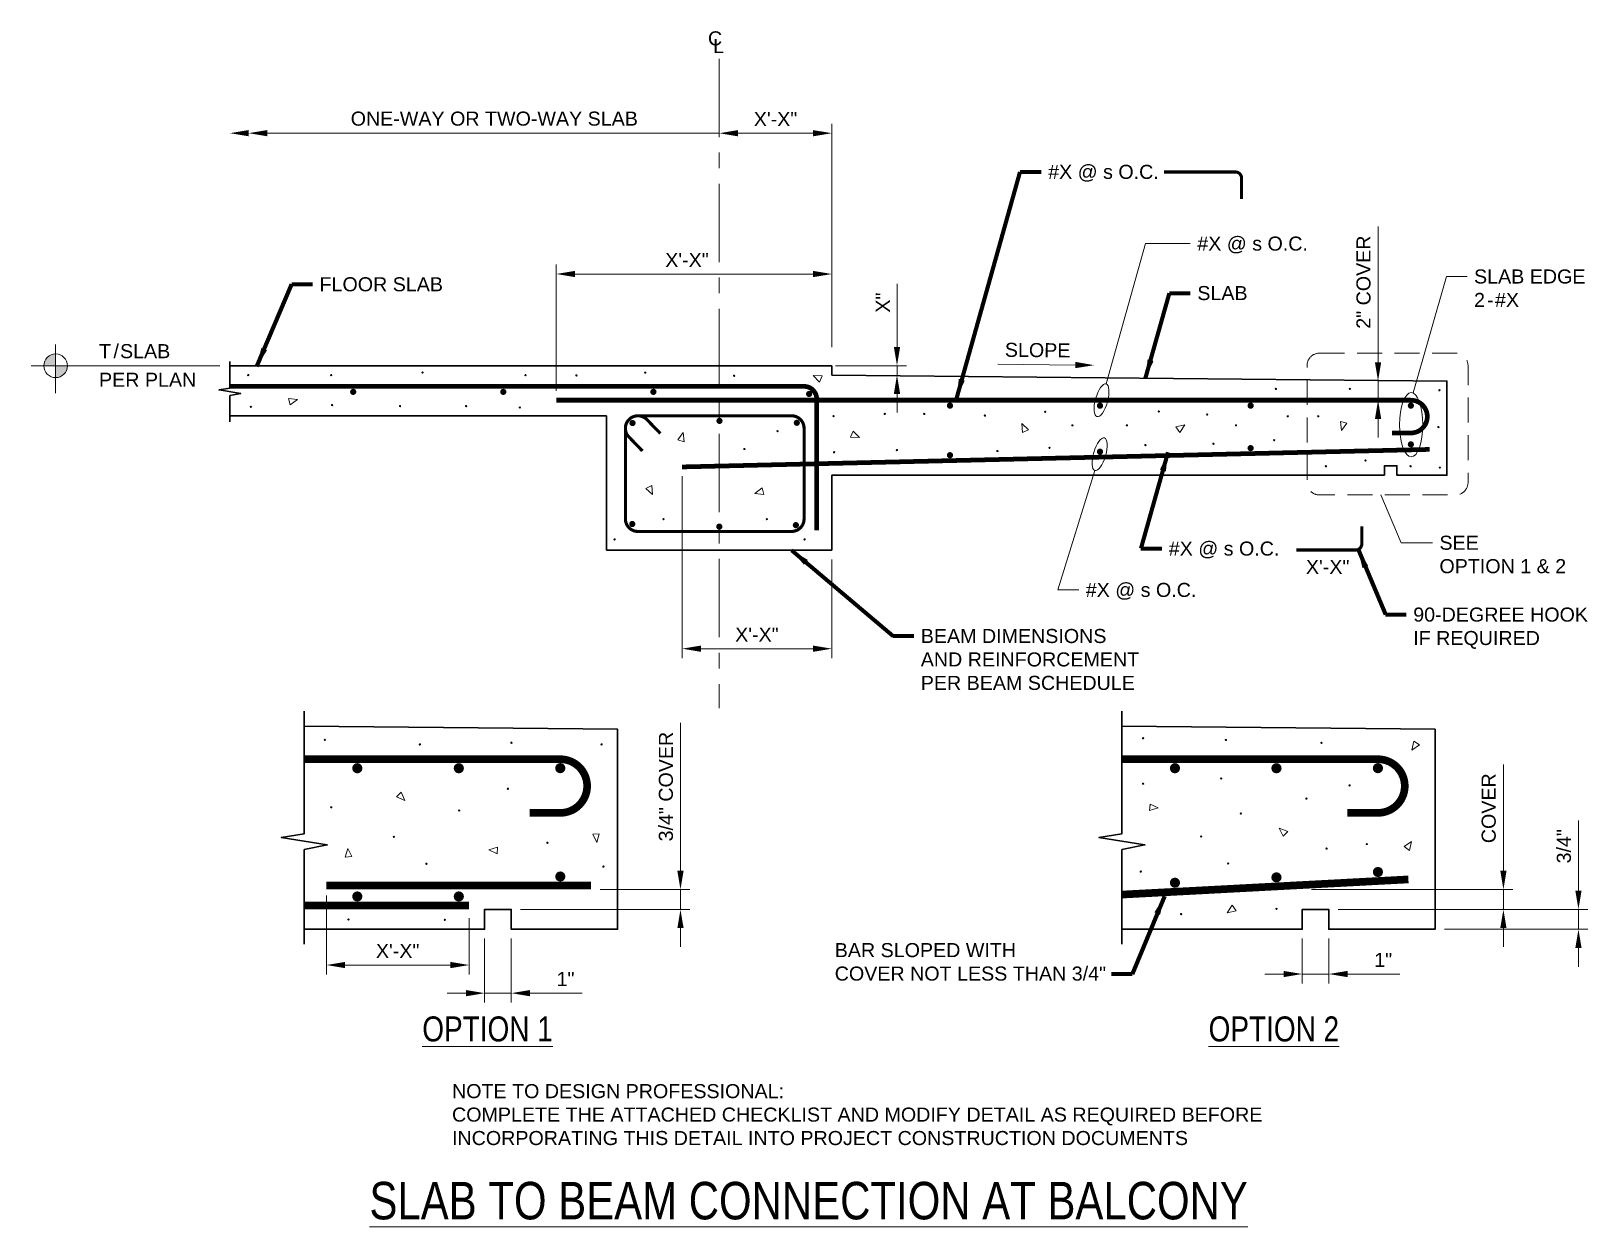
# Model space of a CAD drawing. Header units: inches. Extents: x 50 to 174, y 347 to 443.
import ezdxf

# ---------------------------------------------------------------- set-up
doc = ezdxf.new("R2010")
doc.units = ezdxf.units.IN
doc.header["$LTSCALE"] = 5
doc.header["$MEASUREMENT"] = 0
for name, pattern in [('CENTER', [2, 1.25, -0.25, 0.25, -0.25]), ('HIDDEN', [0.375, 0.25, -0.125]), ('HIDDENX2', [0.75, 0.5, -0.25])]:
    doc.linetypes.add(name, pattern=pattern)
for name, color, linetype, lineweight in [('S-ANNO-DIMS', 1, 'Continuous', 20), ('S-ANNO-TEXT', 7, 'Continuous', 20), ('S-DELT-PATT', 7, 'Continuous', 15), ('S-DETL', 3, 'Continuous', 30), ('S-GRID', 9, 'CENTER', 20)]:
    doc.layers.add(name, color=color, linetype=linetype, lineweight=lineweight)
doc.styles.add('Romans', font='arial.ttf')
doc.dimstyles.get("Standard").update_dxf_attribs({"dimtxt": 0.18, "dimasz": 0.18, "dimexe": 0.18, "dimexo": 0.0625, "dimgap": 0.09, "dimtad": 0, "dimtih": 1, "dimtoh": 1, "dimdec": 4, "dimzin": 0, "dimdsep": 46, "dimtxsty": 'Standard', "dimcen": 0.09, "dimadec": 0, "dimazin": 0, "dimtfac": 1, "dimtdec": 4, "dimtofl": 0, "dimtmove": 0, "dimatfit": 3, "dimfxl": 1, "dimtolj": 1, "dimtzin": 0, "dimarcsym": 0})

# ---------------------------------------------------------------- blocks, each defined once
blk = doc.blocks.new('*D0')
at = {"layer": 'Defpoints', "color": 0, "transparency": 16777216}
for p in [(162.83, 414.69), (157.33, 413.16), (159.83, 413.16)]:
    blk.add_point(p, dxfattribs=at)
at = {"layer": 'S-ANNO-DIMS', "transparency": 16777216}
for p, q in [((157.33, 416.19), (157.33, 427.05)), ((157.33, 413.16), (157.33, 414.69)), ((157.33, 411.66), (157.33, 410.16))]:
    blk.add_line(p, q, dxfattribs=at)
for points in [[(157.08, 416.19), (157.58, 416.19), (157.33, 414.69)], [(157.08, 411.66), (157.58, 411.66), (157.33, 413.16)]]:
    blk.add_solid(points, dxfattribs=at)
at = {"layer": 'S-ANNO-DIMS', "transparency": 16777216, "insert": (156.17, 422.6), "char_height": 1.125, "attachment_point": 5, "rotation": 90, "style": 'Romans'}
blk.add_mtext('\\A1;2" COVER', dxfattribs=at)
blk = doc.blocks.new('*D1')
at = {"layer": 'Defpoints', "color": 0, "transparency": 16777216}
for p in [(101.69, 407.82), (113.66, 401.16), (113.66, 393.28)]:
    blk.add_point(p, dxfattribs=at)
at = {"layer": 'S-ANNO-DIMS', "transparency": 16777216}
for p, q in [((101.69, 407.07), (101.69, 392.53)), ((113.66, 400.41), (113.66, 392.53)), ((103.19, 393.28), (112.16, 393.28))]:
    blk.add_line(p, q, dxfattribs=at)
for points in [[(103.19, 393.53), (103.19, 393.03), (101.69, 393.28)], [(112.16, 393.53), (112.16, 393.03), (113.66, 393.28)]]:
    blk.add_solid(points, dxfattribs=at)
at = {"layer": 'S-ANNO-DIMS', "transparency": 16777216, "insert": (107.67, 394.41), "char_height": 1.125, "attachment_point": 5, "style": 'Romans'}
blk.add_mtext('\\A1;X\'-X"', dxfattribs=at)
blk = doc.blocks.new('*D2')
at = {"layer": 'Defpoints', "color": 0, "transparency": 16777216}
for p in [(104.66, 434.51), (113.66, 434.51), (113.66, 416.66)]:
    blk.add_point(p, dxfattribs=at)
at = {"layer": 'S-ANNO-DIMS', "transparency": 16777216}
for p, q in [((106.16, 434.51), (112.16, 434.51)), ((113.66, 417.41), (113.66, 435.26))]:
    blk.add_line(p, q, dxfattribs=at)
for points in [[(106.16, 434.76), (106.16, 434.26), (104.66, 434.51)], [(112.16, 434.76), (112.16, 434.26), (113.66, 434.51)]]:
    blk.add_solid(points, dxfattribs=at)
at = {"layer": 'S-ANNO-DIMS', "transparency": 16777216, "insert": (109.16, 435.64), "char_height": 1.125, "attachment_point": 5, "style": 'Romans'}
blk.add_mtext('\\A1;X\'-X"', dxfattribs=at)
blk = doc.blocks.new('*D3')
at = {"layer": 'Defpoints', "color": 0, "transparency": 16777216}
for p in [(113.2, 415.91), (116.15, 415.16), (118.87, 415.16)]:
    blk.add_point(p, dxfattribs=at)
at = {"layer": 'S-ANNO-DIMS', "transparency": 16777216}
for p, q in [((118.87, 417.41), (118.87, 422.47)), ((113.95, 415.91), (119.62, 415.91)), ((118.87, 415.16), (118.87, 415.91)), ((118.87, 413.66), (118.87, 412.16))]:
    blk.add_line(p, q, dxfattribs=at)
for points in [[(118.62, 417.41), (119.12, 417.41), (118.87, 415.91)], [(118.62, 413.66), (119.12, 413.66), (118.87, 415.16)]]:
    blk.add_solid(points, dxfattribs=at)
at = {"layer": 'S-ANNO-DIMS', "transparency": 16777216, "insert": (117.74, 420.96), "char_height": 1.125, "attachment_point": 5, "rotation": 90, "style": 'Romans'}
blk.add_mtext('\\A1;X"', dxfattribs=at)
blk = doc.blocks.new('*D4')
at = {"layer": 'Defpoints', "color": 0, "transparency": 16777216}
for p in [(113.66, 423.25), (113.66, 416.66), (91.63, 413.16)]:
    blk.add_point(p, dxfattribs=at)
at = {"layer": 'S-ANNO-DIMS', "transparency": 16777216}
for p, q in [((91.63, 413.91), (91.63, 424)), ((93.13, 423.25), (112.16, 423.25)), ((113.66, 417.41), (113.66, 424))]:
    blk.add_line(p, q, dxfattribs=at)
for points in [[(93.13, 423.5), (93.13, 423), (91.63, 423.25)], [(112.16, 423.5), (112.16, 423), (113.66, 423.25)]]:
    blk.add_solid(points, dxfattribs=at)
at = {"layer": 'S-ANNO-DIMS', "transparency": 16777216, "insert": (102.08, 424.37), "char_height": 1.125, "attachment_point": 5, "style": 'Romans'}
blk.add_mtext('\\A1;X\'-X"', dxfattribs=at)
blk = doc.blocks.new('*D5')
at = {"layer": 'Defpoints', "color": 0, "transparency": 16777216}
for p in [(151.27, 370.84), (153.39, 370.84), (151.27, 367.26)]:
    blk.add_point(p, dxfattribs=at)
at = {"layer": 'S-ANNO-DIMS', "transparency": 16777216}
for p, q in [((151.27, 370.09), (151.27, 366.51)), ((153.39, 370.09), (153.39, 366.51)), ((149.77, 367.26), (148.27, 367.26)), ((151.27, 367.26), (153.39, 367.26)), ((154.89, 367.26), (159.08, 367.26))]:
    blk.add_line(p, q, dxfattribs=at)
for points in [[(149.77, 367.51), (149.77, 367.01), (151.27, 367.26)], [(154.89, 367.51), (154.89, 367.01), (153.39, 367.26)]]:
    blk.add_solid(points, dxfattribs=at)
at = {"layer": 'S-ANNO-DIMS', "transparency": 16777216, "insert": (157.74, 368.39), "char_height": 1.125, "attachment_point": 5, "style": 'Romans'}
blk.add_mtext('\\A1;1"', dxfattribs=at)
blk = doc.blocks.new('*D6')
at = {"layer": 'Defpoints', "color": 0, "transparency": 16777216}
for p in [(153.39, 372.43), (161.89, 370.84), (173.35, 370.84)]:
    blk.add_point(p, dxfattribs=at)
at = {"layer": 'S-ANNO-DIMS', "transparency": 16777216}
for p, q in [((173.35, 373.93), (173.35, 379.53)), ((154.14, 372.43), (174.1, 372.43)), ((173.35, 370.84), (173.35, 372.43)), ((162.64, 370.84), (174.1, 370.84)), ((173.35, 369.34), (173.35, 367.84))]:
    blk.add_line(p, q, dxfattribs=at)
for points in [[(173.1, 373.93), (173.6, 373.93), (173.35, 372.43)], [(173.1, 369.34), (173.6, 369.34), (173.35, 370.84)]]:
    blk.add_solid(points, dxfattribs=at)
at = {"layer": 'S-ANNO-DIMS', "transparency": 16777216, "insert": (172.19, 377.48), "char_height": 1.125, "attachment_point": 5, "rotation": 90, "style": 'Romans'}
blk.add_mtext('\\A1;3/4"', dxfattribs=at)
blk = doc.blocks.new('*D7')
at = {"layer": 'Defpoints', "color": 0, "transparency": 16777216}
for p in [(151.27, 374.02), (161.89, 372.43), (167.35, 372.43)]:
    blk.add_point(p, dxfattribs=at)
at = {"layer": 'S-ANNO-DIMS', "transparency": 16777216}
for p, q in [((167.35, 375.52), (167.35, 384.01)), ((152.02, 374.02), (168.1, 374.02)), ((167.35, 372.43), (167.35, 374.02)), ((162.64, 372.43), (168.1, 372.43)), ((167.35, 370.93), (167.35, 369.43))]:
    blk.add_line(p, q, dxfattribs=at)
for points in [[(167.1, 375.52), (167.6, 375.52), (167.35, 374.02)], [(167.1, 370.93), (167.6, 370.93), (167.35, 372.43)]]:
    blk.add_solid(points, dxfattribs=at)
at = {"layer": 'S-ANNO-DIMS', "transparency": 16777216, "insert": (166.18, 380.52), "char_height": 1.125, "attachment_point": 5, "rotation": 90, "style": 'Romans'}
blk.add_mtext('\\A1;COVER', dxfattribs=at)
blk = doc.blocks.new('*D8')
at = {"layer": 'Defpoints', "color": 0, "transparency": 16777216}
for p in [(73.25, 374.29), (84.66, 372.48), (73.25, 367.98)]:
    blk.add_point(p, dxfattribs=at)
at = {"layer": 'S-ANNO-DIMS', "transparency": 16777216}
for p, q in [((73.25, 373.54), (73.25, 367.23)), ((84.66, 371.73), (84.66, 367.23)), ((83.16, 367.98), (74.75, 367.98))]:
    blk.add_line(p, q, dxfattribs=at)
for points in [[(74.75, 368.23), (74.75, 367.73), (73.25, 367.98)], [(83.16, 368.23), (83.16, 367.73), (84.66, 367.98)]]:
    blk.add_solid(points, dxfattribs=at)
at = {"layer": 'S-ANNO-DIMS', "transparency": 16777216, "insert": (78.95, 369.11), "char_height": 1.125, "attachment_point": 5, "style": 'Romans'}
blk.add_mtext('\\A1;X\'-X"', dxfattribs=at)
blk = doc.blocks.new('*D9')
at = {"layer": 'Defpoints', "color": 0, "transparency": 16777216}
for p in [(85.9, 370.84), (88.03, 370.84), (85.9, 365.73)]:
    blk.add_point(p, dxfattribs=at)
at = {"layer": 'S-ANNO-DIMS', "transparency": 16777216}
for p, q in [((85.9, 370.09), (85.9, 364.98)), ((88.03, 370.09), (88.03, 364.98)), ((84.4, 365.73), (82.9, 365.73)), ((85.9, 365.73), (88.03, 365.73)), ((89.53, 365.73), (93.71, 365.73))]:
    blk.add_line(p, q, dxfattribs=at)
for points in [[(84.4, 365.98), (84.4, 365.48), (85.9, 365.73)], [(89.53, 365.98), (89.53, 365.48), (88.03, 365.73)]]:
    blk.add_solid(points, dxfattribs=at)
at = {"layer": 'S-ANNO-DIMS', "transparency": 16777216, "insert": (92.37, 366.86), "char_height": 1.125, "attachment_point": 5, "style": 'Romans'}
blk.add_mtext('\\A1;1"', dxfattribs=at)
blk = doc.blocks.new('*D10')
at = {"layer": 'Defpoints', "color": 0, "transparency": 16777216}
for p in [(94.4, 374.02), (88.03, 372.43), (101.56, 372.43)]:
    blk.add_point(p, dxfattribs=at)
at = {"layer": 'S-ANNO-DIMS', "transparency": 16777216}
for p, q in [((101.56, 375.52), (101.56, 387.34)), ((95.15, 374.02), (102.31, 374.02)), ((101.56, 372.43), (101.56, 374.02)), ((88.78, 372.43), (102.31, 372.43)), ((101.56, 370.93), (101.56, 369.43))]:
    blk.add_line(p, q, dxfattribs=at)
for points in [[(101.31, 375.52), (101.81, 375.52), (101.56, 374.02)], [(101.31, 370.93), (101.81, 370.93), (101.56, 372.43)]]:
    blk.add_solid(points, dxfattribs=at)
at = {"layer": 'S-ANNO-DIMS', "transparency": 16777216, "insert": (100.4, 382.25), "char_height": 1.125, "attachment_point": 5, "rotation": 90, "style": 'Romans'}
blk.add_mtext('\\A1;3/4" COVER', dxfattribs=at)

msp = doc.modelspace()

# ---------------------------------------------------------------- hatches: boundary and pattern name
at = {"layer": 'S-ANNO-TEXT'}
h = msp.add_hatch(color=256, dxfattribs=at)
h.dxf.hatch_style = 1
edge = h.paths.add_edge_path()
edge.add_arc((51.604501, 415.908637), 0.945832, 90, 180)
edge.add_line((50.658669, 415.908637), (51.604501, 415.908637))
edge.add_line((51.604501, 415.908637), (51.604501, 416.854469))
edge = h.paths.add_edge_path()
edge.add_line((51.604501, 415.908637), (51.604501, 414.962805))
edge.add_arc((51.604501, 415.908637), 0.945832, 270, 360)
edge.add_line((52.550333, 415.908637), (51.604501, 415.908637))
at = {"layer": 'S-DETL', "linetype": 'Continuous'}
h = msp.add_hatch(color=256, dxfattribs=at)
h.dxf.hatch_style = 1
h.paths.add_polyline_path([(75.645199, 413.822488, 1), (75.145199, 413.822488, 1)])
h = msp.add_hatch(color=256, dxfattribs=at)
h.dxf.hatch_style = 1
h.paths.add_polyline_path([(87.645199, 413.822488, 1), (87.145199, 413.822488, 1)])
h = msp.add_hatch(color=256, dxfattribs=at)
h.dxf.hatch_style = 1
h.paths.add_polyline_path([(99.645199, 413.822488, 1), (99.145199, 413.822488, 1)])
h = msp.add_hatch(color=256, dxfattribs=at)
h.dxf.hatch_style = 1
h.paths.add_polyline_path([(112.0954, 413.657735, 1), (111.5954, 413.657735, 1)])
h = msp.add_hatch(color=256, dxfattribs=at)
h.dxf.hatch_style = 1
h.paths.add_polyline_path([(123.354454, 412.721137, 1), (122.854454, 412.721137, 1)])
h = msp.add_hatch(color=256, dxfattribs=at)
h.dxf.hatch_style = 1
h.paths.add_polyline_path([(135.349615, 412.715325, 1), (134.849615, 412.715325, 1)])
h = msp.add_hatch(color=256, dxfattribs=at)
h.dxf.hatch_style = 1
h.paths.add_polyline_path([(147.390105, 412.721137, 1), (146.890105, 412.721137, 1)])
h = msp.add_hatch(color=256, dxfattribs=at)
h.dxf.hatch_style = 1
h.paths.add_polyline_path([(160.202482, 412.721137, 1), (159.702482, 412.721137, 1)])
h = msp.add_hatch(color=256, dxfattribs=at)
h.dxf.hatch_style = 1
h.paths.add_polyline_path([(97.97599, 411.330999, 1), (97.47599, 411.330999, 1)])
h = msp.add_hatch(color=256, dxfattribs=at)
h.dxf.hatch_style = 1
h.paths.add_polyline_path([(104.928988, 411.503434, 1), (104.428988, 411.503434, 1)])
h = msp.add_hatch(color=256, dxfattribs=at)
h.dxf.hatch_style = 1
h.paths.add_polyline_path([(111.110773, 411.350116, 1), (110.610773, 411.350116, 1)])
h = msp.add_hatch(color=256, dxfattribs=at)
h.dxf.hatch_style = 1
h.paths.add_polyline_path([(147.390105, 409.322785, 1), (146.890105, 409.322785, 1)])
h = msp.add_hatch(color=256, dxfattribs=at)
h.dxf.hatch_style = 1
h.paths.add_polyline_path([(160.202482, 409.62352, 1), (159.702482, 409.62352, 1)])
h = msp.add_hatch(color=256, dxfattribs=at)
h.dxf.hatch_style = 1
h.paths.add_polyline_path([(123.354454, 408.758615, 1), (122.854454, 408.758615, 1)])
h = msp.add_hatch(color=256, dxfattribs=at)
h.dxf.hatch_style = 1
h.paths.add_polyline_path([(135.349615, 409.040168, 1), (134.849615, 409.040168, 1)])
h = msp.add_hatch(color=256, dxfattribs=at)
h.dxf.hatch_style = 1
h.paths.add_polyline_path([(97.955376, 403.252958, 1), (97.455376, 403.252958, 1)])
h = msp.add_hatch(color=256, dxfattribs=at)
h.dxf.hatch_style = 1
h.paths.add_polyline_path([(104.914529, 403.043661, 1), (104.414529, 403.043661, 1)])
h = msp.add_hatch(color=256, dxfattribs=at)
h.dxf.hatch_style = 1
h.paths.add_polyline_path([(111.03582, 403.16366, 1), (110.53582, 403.16366, 1)])
h = msp.add_hatch(color=256, dxfattribs=at)
h.dxf.hatch_style = 1
h.paths.add_polyline_path([(76.133507, 383.720082, 1), (75.316038, 383.720082, 1)])
h = msp.add_hatch(color=256, dxfattribs=at)
h.dxf.hatch_style = 1
h.paths.add_polyline_path([(84.246811, 383.720082, 1), (83.429342, 383.720082, 1)])
h = msp.add_hatch(color=256, dxfattribs=at)
h.dxf.hatch_style = 1
h.paths.add_polyline_path([(92.360115, 383.726031, 1), (91.542646, 383.726031, 1)])
h = msp.add_hatch(color=256, dxfattribs=at)
h.dxf.hatch_style = 1
h.paths.add_polyline_path([(141.500607, 383.720082, 1), (140.683139, 383.720082, 1)])
h = msp.add_hatch(color=256, dxfattribs=at)
h.dxf.hatch_style = 1
h.paths.add_polyline_path([(149.613912, 383.720082, 1), (148.796443, 383.720082, 1)])
h = msp.add_hatch(color=256, dxfattribs=at)
h.dxf.hatch_style = 1
h.paths.add_polyline_path([(157.727216, 383.726031, 1), (156.909747, 383.726031, 1)])
h = msp.add_hatch(color=256, dxfattribs=at)
h.dxf.hatch_style = 1
h.paths.add_polyline_path([(92.360115, 375.057269, 1), (91.542646, 375.057269, 1)])
h = msp.add_hatch(color=256, dxfattribs=at)
h.dxf.hatch_style = 1
h.paths.add_polyline_path([(141.500607, 374.560723, 1), (140.683139, 374.560723, 1)])
h = msp.add_hatch(color=256, dxfattribs=at)
h.dxf.hatch_style = 1
h.paths.add_polyline_path([(149.613912, 374.990576, 1), (148.796443, 374.990576, 1)])
h = msp.add_hatch(color=256, dxfattribs=at)
h.dxf.hatch_style = 1
h.paths.add_polyline_path([(157.727216, 375.42043, 1), (156.909747, 375.42043, 1)])
h = msp.add_hatch(color=256, dxfattribs=at)
h.dxf.hatch_style = 1
h.paths.add_polyline_path([(76.133507, 373.463205, 1), (75.316038, 373.463205, 1)])
h = msp.add_hatch(color=256, dxfattribs=at)
h.dxf.hatch_style = 1
h.paths.add_polyline_path([(84.246811, 373.463205, 1), (83.429342, 373.463205, 1)])

# ---------------------------------------------------------------- linework, layer by layer
at = {"layer": 'S-ANNO-DIMS'}
msp.add_line((104.657876, 434.51422), (68.536051, 434.51422), dxfattribs=at)
for points in [[(67.036051, 434.76422), (67.036051, 434.26422), (65.536051, 434.51422)], [(68.536051, 434.76422), (68.536051, 434.26422), (67.036051, 434.51422)]]:
    msp.add_solid(points, dxfattribs=at)
at = {"layer": 'S-ANNO-TEXT'}
for p, q in [((51.604501, 413.722321), (51.604501, 417.619118)), ((64.741489, 415.908637), (49.64722, 415.908637)), ((51.604501, 415.333053), (51.604501, 416.48422))]:
    msp.add_line(p, q, dxfattribs=at)
for points in [[(142.316496, 425.682822), (138.74574, 425.682822), (135.590116, 414.459798)], [(164.45548, 423.047747), (162.79241, 423.047747), (160.136453, 413.734892)], [(133.13118, 415.970938), (126.920177, 416.030564)], [(133.397442, 397.982883), (131.734373, 397.982883), (134.69003, 407.530664)], [(161.673682, 401.75757), (159.165955, 401.75757), (157.559376, 405.575828)]]:
    msp.add_lwpolyline(points, dxfattribs=at)
at = {"layer": 'S-ANNO-TEXT', "linetype": 'HIDDENX2', "ltscale": 0.8, "flags": 128}
msp.add_lwpolyline([(152.651423, 416.918645), (163.521702, 416.918645, -0.4142135624), (164.521702, 415.918645), (164.521702, 406.575828, -0.4142135624), (163.521702, 405.575828), (152.651423, 405.575828, -0.4142135624), (151.651423, 406.575828), (151.651423, 415.918645, -0.4142135624)], format="xyb", close=True, dxfattribs=at)
at = {"layer": 'S-ANNO-TEXT'}
msp.add_circle((51.604501, 415.908637), 0.945832, dxfattribs=at)
for centre, major_axis in [((135.221815, 413.149829), (-0.368301, -1.309969)), ((159.975872, 411.198072), (0, 2.57604)), ((135.070689, 408.837095), (0.380659, 1.306431))]:
    msp.add_ellipse(centre, major_axis=major_axis, ratio=0.3585926517, dxfattribs=at)
msp.add_solid([(133.13358, 416.220926), (134.631111, 415.956539), (133.128781, 415.720949)], dxfattribs=at)
at = {"layer": 'S-DELT-PATT', "flags": 128}
for points in [[(67.059161, 415.17021, -1), (66.955481, 415.17021, -1)], [(73.68624, 415.17021, -1), (73.58256, 415.17021, -1)], [(80.994764, 415.374523, -1), (80.891084, 415.374523, -1)], [(89.223807, 415.163324, -1), (89.120127, 415.163324, -1)], [(93.291625, 415.140396, -1), (93.187945, 415.140396, -1)], [(98.79924, 415.359478, -1), (98.69556, 415.359478, -1)], [(105.896122, 415.113011, -1), (105.792442, 415.113011, -1)], [(149.214594, 414.05844, -1), (149.110914, 414.05844, -1)], [(155.127022, 414.05844, -1), (155.023342, 414.05844, -1)], [(162.288544, 413.947475, -1), (162.184864, 413.947475, -1)], [(67.263596, 412.616278, -1), (67.159916, 412.616278, -1)], [(73.754384, 412.769515, -1), (73.650704, 412.769515, -1)], [(79.188928, 412.684385, -1), (79.085248, 412.684385, -1)], [(84.470146, 412.684385, -1), (84.366466, 412.684385, -1)], [(88.759711, 412.571345, -1), (88.656031, 412.571345, -1)], [(117.941581, 412.060131, -1), (117.837901, 412.060131, -1)], [(121.099739, 412.060131, -1), (120.996059, 412.060131, -1)], [(125.948184, 411.926766, -1), (125.844504, 411.926766, -1)], [(130.755623, 412.227496, -1), (130.651943, 412.227496, -1)], [(139.860199, 412.255239, -1), (139.756519, 412.255239, -1)], [(143.718538, 412.005564, -1), (143.614858, 412.005564, -1)], [(109.376057, 410.676639, -1), (109.272377, 410.676639, -1)], [(113.849315, 411.882311, -1), (113.745635, 411.882311, -1)], [(132.948491, 411.145575, -1), (132.844811, 411.145575, -1)], [(137.306478, 411.145575, -1), (137.202798, 411.145575, -1)], [(146.022441, 411.145575, -1), (145.918761, 411.145575, -1)], [(150.158362, 411.866856, -1), (150.054682, 411.866856, -1)], [(152.601054, 411.866856, -1), (152.497374, 411.866856, -1)], [(162.205272, 411.006866, -1), (162.101592, 411.006866, -1)], [(138.777642, 409.564305, -1), (138.673962, 409.564305, -1)], [(144.218181, 409.675271, -1), (144.114501, 409.675271, -1)], [(149.075805, 409.952688, -1), (148.972125, 409.952688, -1)], [(106.718155, 409.252619, -1), (106.614475, 409.252619, -1)], [(113.893799, 408.992733, -1), (113.790119, 408.992733, -1)], [(118.920164, 409.170553, -1), (118.816484, 409.170553, -1)], [(126.952797, 409.092698, -1), (126.849117, 409.092698, -1)], [(131.116472, 409.342373, -1), (131.012792, 409.342373, -1)], [(156.376121, 408.343675, -1), (156.272441, 408.343675, -1)], [(153.211727, 407.872069, -1), (153.108047, 407.872069, -1)], [(159.984646, 407.872069, -1), (159.880966, 407.872069, -1)], [(162.316302, 407.761103, -1), (162.212622, 407.761103, -1)], [(100.251502, 403.638691, -1), (100.147822, 403.638691, -1)], [(108.526625, 403.638691, -1), (108.422945, 403.638691, -1)], [(96.3488, 402.018664, -1), (96.24512, 402.018664, -1)], [(111.532988, 402.018664, -1), (111.429308, 402.018664, -1)], [(73.177353, 385.99439, -1), (73.073673, 385.99439, -1)], [(88.094036, 385.761553, -1), (87.990356, 385.761553, -1)], [(138.593591, 386.116283, -1), (138.489911, 386.116283, -1)], [(145.215531, 385.978407, -1), (145.111851, 385.978407, -1)], [(80.78253, 385.622927, -1), (80.67885, 385.622927, -1)], [(95.306704, 385.622927, -1), (95.203024, 385.622927, -1)], [(152.849159, 385.748613, -1), (152.745479, 385.748613, -1)], [(87.815888, 382.079737, -1), (87.712208, 382.079737, -1)], [(138.593591, 382.485542, -1), (138.489911, 382.485542, -1)], [(144.847646, 382.899173, -1), (144.743966, 382.899173, -1)], [(155.102457, 382.347666, -1), (154.998777, 382.347666, -1)], [(151.65353, 381.290617, -1), (151.54985, 381.290617, -1)], [(73.691992, 380.593882, -1), (73.588312, 380.593882, -1)], [(83.927531, 380.336715, -1), (83.823851, 380.336715, -1)], [(146.41116, 380.095689, -1), (146.30748, 380.095689, -1)], [(78.692889, 378.228716, -1), (78.589209, 378.228716, -1)], [(90.976769, 377.760688, -1), (90.873089, 377.760688, -1)], [(143.238147, 378.257339, -1), (143.134467, 378.257339, -1)], [(153.263029, 377.292207, -1), (153.159349, 377.292207, -1)], [(156.482026, 377.659876, -1), (156.378346, 377.659876, -1)], [(81.297169, 376.079171, -1), (81.193489, 376.079171, -1)], [(95.449658, 375.850577, -1), (95.345978, 375.850577, -1)], [(145.399475, 376.097279, -1), (145.295795, 376.097279, -1)], [(138.409651, 375.453857, -1), (138.305971, 375.453857, -1)], [(149.262272, 372.466541, -1), (149.158592, 372.466541, -1)], [(75.064353, 371.621608, -1), (74.960673, 371.621608, -1)], [(82.783891, 371.593033, -1), (82.680211, 371.593033, -1)], [(141.628649, 372.052913, -1), (141.524969, 372.052913, -1)]]:
    msp.add_lwpolyline(points, format="xyb", close=True, dxfattribs=at)
for points in [[(112.894708, 415.091963), (112.162726, 415.131655), (112.670645, 414.611458)], [(70.347922, 412.773058), (70.934166, 413.213162), (70.210702, 413.285171)], [(129.394517, 410.796137), (128.859299, 411.297051), (128.914012, 410.572074)], [(141.478418, 410.580002), (141.878783, 411.194071), (141.17432, 411.014298)], [(154.329062, 411.451794), (154.417081, 410.72404), (154.841175, 411.314573)], [(101.866087, 409.837694), (101.778068, 410.565448), (101.353974, 409.974914)], [(115.140606, 410.201349), (115.872589, 410.161657), (115.364669, 410.681854)], [(98.779338, 406.105539), (99.314556, 405.604624), (99.259843, 406.329602)], [(108.089704, 406.134621), (107.50346, 405.694518), (108.226925, 405.622508)], [(160.198301, 385.8903), (160.032106, 385.176331), (160.632598, 385.586202)], [(78.850964, 381.430576), (79.525227, 381.142926), (79.225857, 381.805469)], [(139.054001, 380.329697), (139.755415, 380.542752), (139.100209, 380.857858)], [(94.540269, 378.436489), (94.871887, 377.782728), (95.06843, 378.482697)], [(150.10508, 378.648916), (149.430817, 378.936567), (149.730187, 378.274024)], [(75.286804, 376.650183), (74.955187, 377.303944), (74.758643, 376.603975)], [(86.941498, 377.407176), (86.240084, 377.194121), (86.89529, 376.879015)], [(159.844841, 377.148677), (160.011037, 377.862646), (159.410545, 377.452775)], [(145.673934, 372.757076), (145.273569, 372.143007), (145.978032, 372.322779)]]:
    msp.add_lwpolyline(points, close=True, dxfattribs=at)
at = {"layer": 'S-DETL', "linetype": 'Continuous'}
for p, q in [((65.536051, 415.908637), (113.657876, 415.908637)), ((113.657876, 415.908637), (113.657876, 415.158637)), ((65.536051, 411.908637), (95.657876, 411.908637)), ((95.657876, 411.908637), (95.657876, 401.158637)), ((113.657876, 407.158637), (157.831923, 407.158637)), ((113.657876, 407.158637), (113.657876, 401.158637)), ((95.657876, 401.158637), (113.657876, 401.158637))]:
    msp.add_line(p, q, dxfattribs=at)
at = {"layer": 'S-DETL', "linetype": 'Continuous', "const_width": 0.25}
for points in [[(140.208872, 431.410869), (145.917724, 431.410869, -0.4142135624), (146.417724, 430.910869), (146.417724, 429.261927)], [(99.954725, 410.488293), (98.888619, 411.59129, 1.0171519318), (97.450769, 410.20153), (98.516876, 409.098533)], [(150.791618, 401.17188), (155.533252, 401.17188, 0.4142135624), (156.033252, 401.67188), (156.033252, 403.058688)]]:
    msp.add_lwpolyline(points, format="xyb", dxfattribs=at)
at = {"layer": 'S-DETL', "linetype": 'Continuous'}
for points in [[(65.536051, 411.424296), (65.536051, 413.524683), (66.401396, 413.702839), (64.670707, 413.977551), (65.536051, 414.121775), (65.536051, 416.256094)], [(113.657876, 415.158637), (162.831923, 414.686566), (162.831923, 407.158637), (158.831923, 407.158637), (158.831923, 407.908637), (157.831923, 407.908637), (157.831923, 407.158637)], [(71.479595, 369.638455), (71.479595, 377.20705), (73.318813, 377.585705), (69.640376, 378.169584), (71.479595, 378.476121), (71.479595, 388.272813)], [(71.479595, 387.075861), (96.526962, 386.835407), (96.526962, 370.835407), (88.025288, 370.835407), (88.025288, 372.429471), (85.899869, 372.429471), (85.899869, 370.835407), (71.479595, 370.835407)], [(136.846695, 369.638455), (136.846695, 377.20705), (138.685914, 377.585705), (135.007477, 378.169584), (136.846695, 378.476121), (136.846695, 388.272813)], [(136.846695, 387.075861), (161.894063, 386.835407), (161.894063, 370.835407), (153.392388, 370.835407), (153.392388, 372.429471), (151.26697, 372.429471), (151.26697, 370.835407), (136.846695, 370.835407)]]:
    msp.add_lwpolyline(points, dxfattribs=at)
at = {"layer": 'S-DETL'}
for points, const_width in [([(112.447653, 402.757845), (112.447653, 413.259988, 0.4142135624), (111.447653, 414.259988), (65.536051, 414.259988)], 0.375), ([(159.952482, 413.158637, -1), (159.952482, 410.533637)], 0.375), ([(91.951381, 384.441316, -1), (91.951381, 380.149605)], 0.613101), ([(157.318481, 384.441316, -1), (157.318481, 380.149605)], 0.613101)]:
    msp.add_lwpolyline(points, format="xyb", dxfattribs=dict(at, const_width=const_width))
for points, const_width in [([(91.625454, 413.158637), (159.952482, 413.158637)], 0.375), ([(159.952482, 410.533637), (158.452482, 410.533637)], 0.375), ([(161.452482, 409.221177), (101.688317, 407.818379)], 0.375), ([(71.487787, 384.441316), (91.951381, 384.441316)], 0.613101), ([(136.854888, 384.441316), (157.318481, 384.441316)], 0.613101), ([(91.951381, 380.149605), (89.498975, 380.149605)], 0.613101), ([(157.318481, 380.149605), (154.866075, 380.149605)], 0.613101), ([(94.401543, 374.336035), (73.251876, 374.336035)], 0.613101), ([(159.753939, 374.827791), (136.852192, 373.614427)], 0.613101), ([(84.655545, 372.741971), (71.479595, 372.741971)], 0.613101)]:
    msp.add_lwpolyline(points, dxfattribs=dict(at, const_width=const_width))
at = {"layer": 'S-DETL', "linetype": 'Continuous', "const_width": 0.25}
msp.add_lwpolyline([(111.441223, 410.908637, 0.4142135624), (110.441223, 411.908637), (98.157876, 411.908637, 0.4142135624), (97.157876, 410.908637), (97.157876, 403.658637, 0.4142135624), (98.157876, 402.658637), (110.441223, 402.658637, 0.4142135624), (111.441223, 403.658637)], format="xyb", close=True, dxfattribs=at)
at = {"layer": 'S-GRID'}
msp.add_line((104.657876, 440.457103), (104.657876, 388.536879), dxfattribs=at)

# ---------------------------------------------------------------- texts
at = {"layer": 'S-ANNO-TEXT', "linetype": 'HIDDEN', "style": 'Romans'}
for s, p in [('C', (103.757977, 441.534527)), ('L', (104.17572, 440.917552))]:
    msp.add_text(s, height=1.125, dxfattribs=at).set_placement(p)
at = {"layer": 'S-ANNO-TEXT', "style": 'Romans', "width": 0.8}
for s, height, p in [('%%UOPTION 1', 2, (80.918798, 361.869122)), ('%%UOPTION 2', 2, (143.783891, 361.869122)), ('%%USLAB TO BEAM CONNECTION AT BALCONY', 3, (76.694839, 347.636232))]:
    msp.add_text(s, height=height, dxfattribs=at).set_placement(p)
at = {"layer": 'S-ANNO-TEXT', "char_height": 1.125, "attachment_point": 1, "style": 'Romans'}
for s, insert in [('\\A1;\\pxql;ONE-WAY OR TWO-WAY SLAB', (75.194636, 436.240857)), ('\\A1;\\pxql;#X @ s O.C.', (130.954864, 431.983161)), ('\\A1;\\pxql;#X @ s O.C.', (142.878996, 426.245322)), ('\\A1;\\pxql;SLAB EDGE\\P{\\T1.2;2-}#X', (165.00078, 423.613961)), ('\\A1;\\pxql;FLOOR SLAB', (72.70444, 422.990828)), ('\\A1;\\pxql;SLAB', (142.878996, 422.288465)), ('\\A1;{\\T1.2;T/}SLAB', (55.076227, 417.641269)), ('\\A1;PER PLAN', (55.076227, 415.352899)), ('\\A1;\\pxql;SEE \\POPTION 1 & 2', (162.236182, 402.32007)), ('\\A1;\\pxql;#X @ s O.C.', (140.598097, 401.852984)), ('\\A1;\\pxql;X\'-X"', (151.563644, 400.386407)), ('\\A1;\\pxql;#X @ s O.C.', (133.959942, 398.545383)), ('\\A1;\\pxql;90-DEGREE HOOK\\PIF REQUIRED', (160.140861, 396.572987)), ('\\A1;\\pxql;BEAM DIMENSIONS \\PAND REINFORCEMENT\\PPER BEAM SCHEDULE', (120.77114, 394.859724)), ('\\A1;\\pxql;BAR SLOPED WITH \\PCOVER NOT LESS THAN 3/4"', (113.892719, 369.735497)), ('NOTE TO DESIGN PROFESSIONAL: \\PCOMPLETE THE ATTACHED CHECKLIST AND MODIFY DETAIL AS REQUIRED BEFORE \\PINCORPORATING THIS DETAIL INTO PROJECT CONSTRUCTION DOCUMENTS', (83.295452, 358.455979))]:
    msp.add_mtext(s, dxfattribs=dict(at, insert=insert))
at = {"layer": 'S-ANNO-TEXT', "insert": (127.499226, 417.751721), "char_height": 1.125, "attachment_point": 1, "rotation": 359.44997741, "style": 'Romans'}
msp.add_mtext('\\A1;\\pxql;SLOPE', dxfattribs=at)

# ---------------------------------------------------------------- dimensions: what is measured, and where the dimension line sits
at = {"layer": 'S-ANNO-DIMS'}
for base, p1, p2, text, picture, middle in [((113.657876, 434.51422), (104.657876, 434.51422), (113.657876, 416.658637), 'X\'-X"', '*D2', (109.157876, 434.51422)), ((113.657876, 423.247765), (91.625454, 413.158637), (113.657876, 416.658637), 'X\'-X"', '*D4', (102.079165, 423.247765)), ((113.657876, 393.283263), (101.688317, 407.818379), (113.657876, 401.158637), 'X\'-X"', '*D1', (107.668781, 393.283263)), ((73.251876, 367.982235), (84.655545, 372.476252), (73.251876, 374.289003), 'X\'-X"', '*D8', (78.953711, 367.982235)), ((85.899869, 365.732235), (88.025288, 370.835407), (85.899869, 370.835407), '1"', '*D9', (92.368867, 365.732235)), ((151.26697, 367.257472), (153.392388, 370.835407), (151.26697, 370.835407), '1"', '*D5', (157.735968, 367.257472))]:
    dim = msp.add_linear_dim(base=base, p1=p1, p2=p2, text=text, dimstyle='Standard', override={"dimscale": 12, "dimtxt": 0.09375, "dimasz": 0.125, "dimexe": 0.0625, "dimgap": 0.0625, "dimtih": 0, "dimtoh": 0, "dimdec": 5, "dimrnd": 0.03125, "dimzin": 7, "dimlunit": 4, "dimtxsty": 'Romans', "dimcen": 0.125, "dimclrd": 256, "dimclre": 256, "dimclrt": 256, "dimadec": 4, "dimtdec": 5, "dimtofl": 1, "dimtvp": 1, "dimfrac": 2, "dimtzin": 3, "dimlwd": 65535, "dimlwe": 65535}, dxfattribs=at)
    dim.commit()
    dim.dimension.update_dxf_attribs({"geometry": picture, "text_midpoint": middle, "dimtype": 128})
for base, p1, p2, text, override, picture, middle in [((157.330357, 413.158637), (162.831923, 414.686566), (159.831923, 413.158637), '2" COVER', {"dimscale": 12, "dimtxt": 0.09375, "dimasz": 0.125, "dimexe": 0.0625, "dimgap": 0.0625, "dimtih": 0, "dimtoh": 0, "dimdec": 5, "dimrnd": 0.03125, "dimzin": 7, "dimlunit": 4, "dimtxsty": 'Romans', "dimcen": 0.125, "dimse1": 1, "dimse2": 1, "dimclrd": 256, "dimclre": 256, "dimclrt": 256, "dimadec": 4, "dimtdec": 5, "dimtofl": 1, "dimtvp": 1, "dimfrac": 2, "dimtzin": 3, "dimlwd": 65535, "dimlwe": 65535}, '*D0', (157.330357, 422.604408)), ((118.866017, 415.158637), (113.201788, 415.908637), (116.154969, 415.158637), 'X"', {"dimscale": 12, "dimtxt": 0.09375, "dimasz": 0.125, "dimexe": 0.0625, "dimgap": 0.0625, "dimtih": 0, "dimtoh": 0, "dimdec": 5, "dimrnd": 0.03125, "dimzin": 7, "dimlunit": 4, "dimtxsty": 'Romans', "dimcen": 0.125, "dimse2": 1, "dimclrd": 256, "dimclre": 256, "dimclrt": 256, "dimadec": 4, "dimtdec": 5, "dimtofl": 1, "dimtvp": 1, "dimfrac": 2, "dimtzin": 3, "dimlwd": 65535, "dimlwe": 65535}, '*D3', (118.866017, 420.960138)), ((101.56131, 372.429471), (94.401543, 374.023535), (88.025288, 372.429471), '3/4" COVER', {"dimscale": 12, "dimtxt": 0.09375, "dimasz": 0.125, "dimexe": 0.0625, "dimgap": 0.0625, "dimtih": 0, "dimtoh": 0, "dimdec": 5, "dimrnd": 0.03125, "dimzin": 7, "dimlunit": 4, "dimtxsty": 'Romans', "dimcen": 0.125, "dimclrd": 256, "dimclre": 256, "dimclrt": 256, "dimadec": 4, "dimtdec": 5, "dimtofl": 1, "dimtvp": 1, "dimfrac": 2, "dimtzin": 3, "dimlwd": 65535, "dimlwe": 65535}, '*D10', (101.56131, 382.251582)), ((167.347939, 372.429471), (151.26697, 374.023535), (161.894063, 372.429471), 'COVER', {"dimscale": 12, "dimtxt": 0.09375, "dimasz": 0.125, "dimexe": 0.0625, "dimgap": 0.0625, "dimtih": 0, "dimtoh": 0, "dimdec": 5, "dimrnd": 0.03125, "dimzin": 7, "dimlunit": 4, "dimtxsty": 'Romans', "dimcen": 0.125, "dimclrd": 256, "dimclre": 256, "dimclrt": 256, "dimadec": 4, "dimtdec": 5, "dimtofl": 1, "dimtvp": 1, "dimfrac": 2, "dimtzin": 3, "dimlwd": 65535, "dimlwe": 65535}, '*D7', (167.347939, 380.518888)), ((173.352076, 370.835407), (153.392388, 372.429471), (161.894063, 370.835407), '3/4"', {"dimscale": 12, "dimtxt": 0.09375, "dimasz": 0.125, "dimexe": 0.0625, "dimgap": 0.0625, "dimtih": 0, "dimtoh": 0, "dimdec": 5, "dimrnd": 0.03125, "dimzin": 7, "dimlunit": 4, "dimtxsty": 'Romans', "dimcen": 0.125, "dimclrd": 256, "dimclre": 256, "dimclrt": 256, "dimadec": 4, "dimtdec": 5, "dimtofl": 1, "dimtvp": 1, "dimfrac": 2, "dimtzin": 3, "dimlwd": 65535, "dimlwe": 65535}, '*D6', (173.352076, 377.480971))]:
    dim = msp.add_linear_dim(base=base, p1=p1, p2=p2, angle=90, text=text, dimstyle='Standard', override=override, dxfattribs=at)
    dim.commit()
    dim.dimension.update_dxf_attribs({"geometry": picture, "text_midpoint": middle, "dimtype": 128})

# ---------------------------------------------------------------- leaders
at = {"layer": 'S-ANNO-TEXT'}
for points in [[(123.642825, 413.346137), (128.729295, 431.420807), (130.392364, 431.420661)], [(67.690952, 415.861), (70.478871, 422.428475), (72.14194, 422.428328)], [(138.737491, 414.917873), (140.653427, 421.726112), (142.316496, 421.725965)], [(140.533932, 408.971137), (138.372528, 401.290631), (140.035597, 401.290484)], [(110.441223, 401.158637), (118.545088, 394.296987), (120.208157, 394.29684)], [(155.727167, 401.211014), (157.915292, 396.010633), (159.578361, 396.010487)], [(140.248058, 373.481406), (137.67823, 367.257472), (136.015161, 367.257326)]]:
    msp.add_leader(points, dimstyle='Standard', override={"dimscale": 12, "dimtxt": 0.09375, "dimasz": 0.125, "dimexe": 0.0625, "dimgap": 0.0625, "dimtih": 0, "dimtoh": 0, "dimdec": 5, "dimlfac": 12, "dimrnd": 0.03125, "dimzin": 7, "dimlunit": 4, "dimtxsty": 'Romans', "dimcen": 0.125, "dimclrd": 256, "dimclre": 256, "dimclrt": 256, "dimadec": 4, "dimtdec": 5, "dimtofl": 1, "dimtvp": 1, "dimfrac": 2, "dimtzin": 3, "dimlwd": 65535, "dimlwe": 65535}, dxfattribs=at)

doc.saveas('drawing.dxf')
